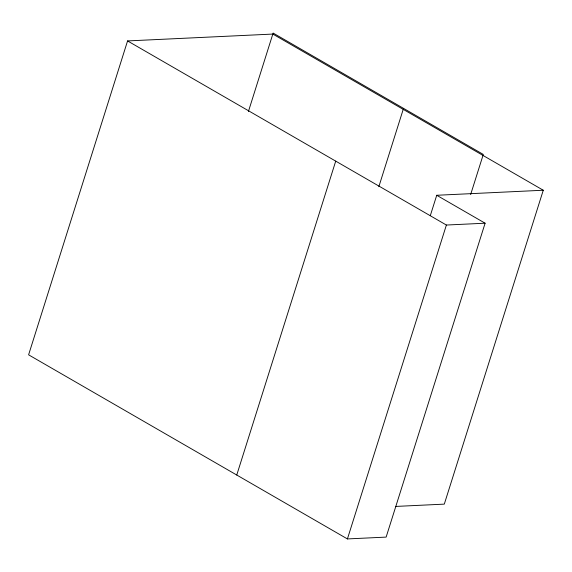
<?xml version="1.0" encoding="UTF-8"?>
<svg xmlns="http://www.w3.org/2000/svg" width="572" height="572" viewBox="0 0 572 572"><rect width="100%" height="100%" fill="white"/><g stroke="black" fill="none" stroke-linecap="round" stroke-linejoin="round"><path stroke-width="0.86" d="M395.466 506.442L444.301 504.132L543.271 190.24L272.823 34.07L127.57 40.927L28.6 354.819L347.418 538.931L386.136 537.101L485.106 223.209L436.729 195.274L430.294 215.687M248.42 111.476L273.137 33.069L483.297 154.433L470.642 194.559M236.751 475.025L335.721 161.132M378.843 186.686L403.532 108.373M347.418 538.931L446.389 225.039L485.106 223.209M436.729 195.274L543.271 190.24M127.57 40.927L446.389 225.039"/></g></svg>
